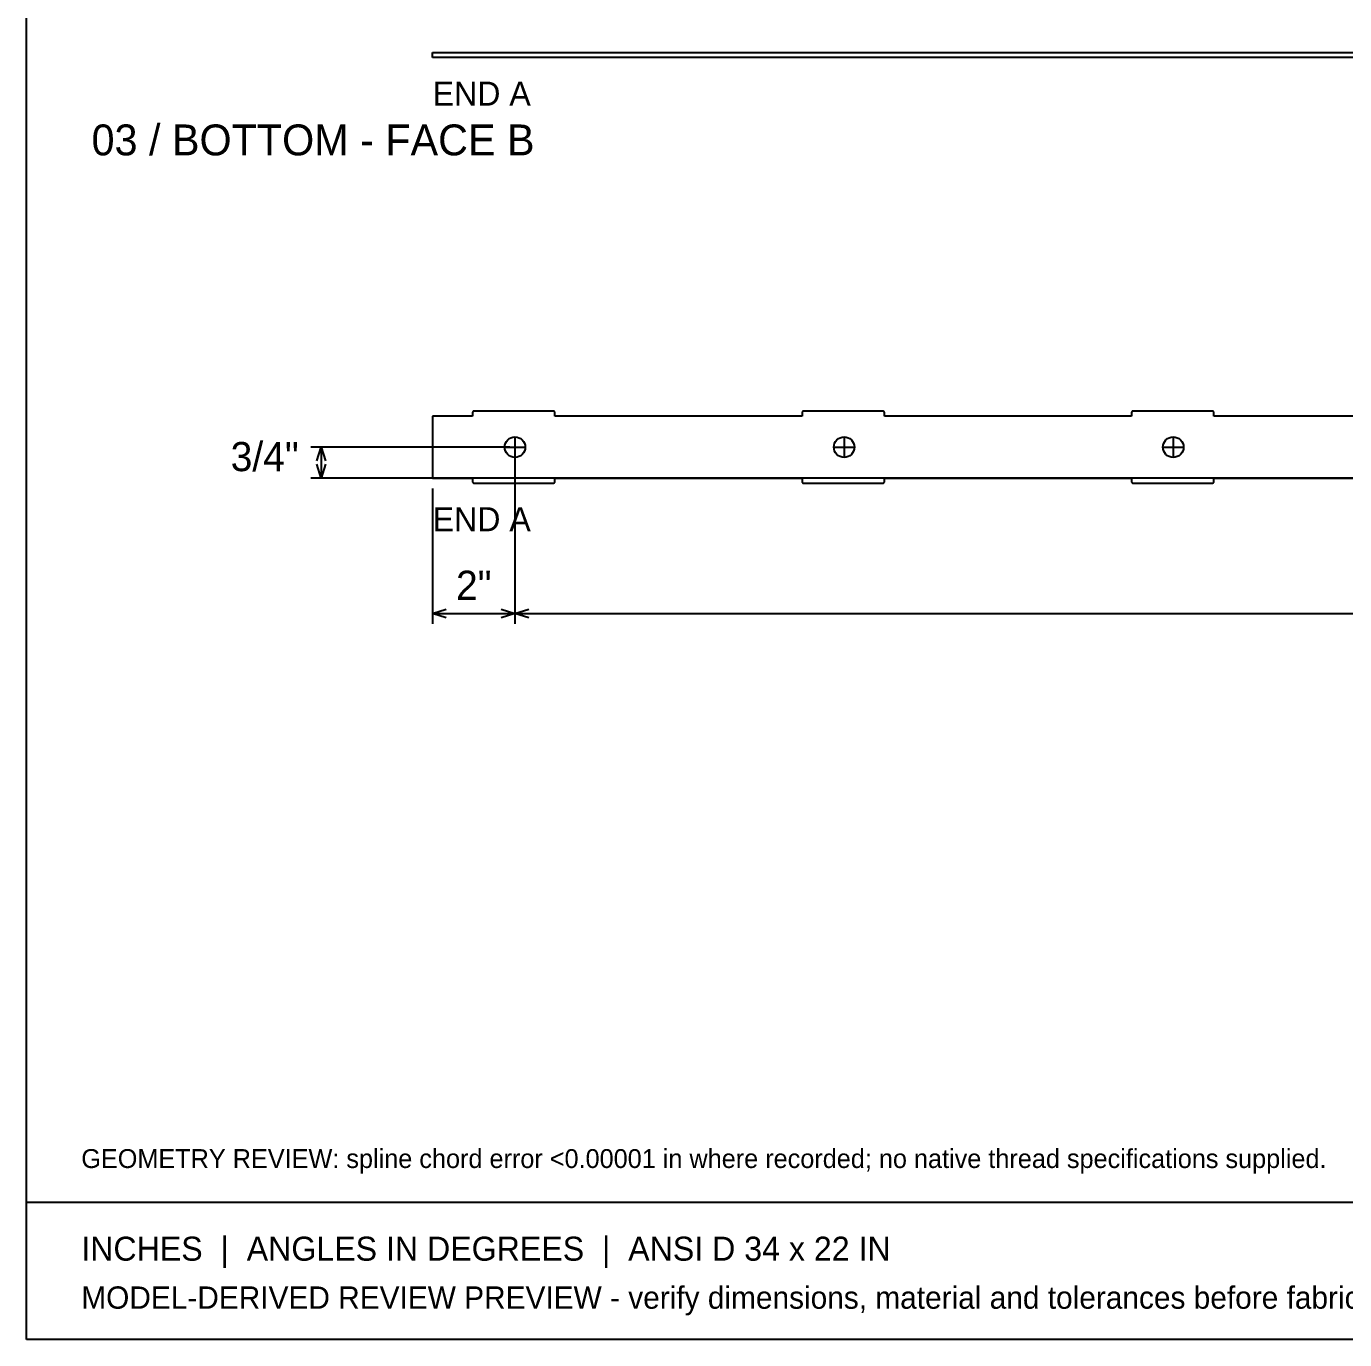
# Model space of a CAD drawing. Header units: inches. Extents: x 1.4 to 100.6, y 1.4 to 64.6.
# Drawn here: x 1.42 to 33.42, y 1.42 to 33.3 of the extents above; entities that cross this region are included whole.
import ezdxf
from ezdxf.enums import TextEntityAlignment as Align

# ---------------------------------------------------------------- set-up
doc = ezdxf.new("R2010")
doc.units = ezdxf.units.IN
doc.header["$MEASUREMENT"] = 0

msp = doc.modelspace()

# ---------------------------------------------------------------- linework, layer by layer
at = {"layer": 'ANNOTATION'}
for p, q in [((13.155, 23.083), (8.322, 23.083)), ((8.468, 22.75), (8.572, 23.083)), ((8.572, 23.083), (8.572, 22.333)), ((8.572, 23.083), (8.676, 22.75)), ((13.03, 23.083), (13.53, 23.083)), ((13.28, 23.333), (13.28, 22.833)), ((21.021, 23.083), (21.521, 23.083)), ((21.271, 23.333), (21.271, 22.833)), ((29.013, 23.083), (29.513, 23.083)), ((29.263, 23.333), (29.263, 22.833)), ((13.28, 22.958), (13.28, 18.792)), ((13.28, 22.958), (13.28, 18.792)), ((8.572, 22.333), (8.468, 22.667)), ((8.676, 22.667), (8.572, 22.333)), ((70.61, 22.333), (8.322, 22.333)), ((11.28, 22.083), (11.28, 18.792)), ((11.28, 19.042), (11.613, 19.146)), ((11.28, 19.042), (13.28, 19.042)), ((11.613, 18.938), (11.28, 19.042)), ((12.947, 19.146), (13.28, 19.042)), ((13.28, 19.042), (12.947, 18.938)), ((13.28, 19.042), (13.613, 19.146)), ((13.28, 19.042), (69.22, 19.042)), ((13.613, 18.938), (13.28, 19.042))]:
    msp.add_line(p, q, dxfattribs=at)
at = {"layer": 'OUTLINE'}
for p, q in [((1.417, 1.417), (1.417, 64.583)), ((11.28, 32.667), (71.22, 32.667)), ((11.28, 32.542), (11.28, 32.667)), ((71.22, 32.542), (11.28, 32.542)), ((11.28, 23.833), (11.28, 22.333)), ((12.25, 23.833), (11.28, 23.833)), ((12.251, 23.926), (12.25, 23.925)), ((12.25, 23.925), (12.25, 23.924)), ((12.25, 23.924), (12.25, 23.923)), ((12.25, 23.923), (12.25, 23.922)), ((12.25, 23.922), (12.25, 23.921)), ((12.25, 23.921), (12.25, 23.92)), ((12.25, 23.92), (12.25, 23.919)), ((12.25, 23.919), (12.25, 23.833)), ((12.252, 23.93), (12.251, 23.929)), ((12.251, 23.929), (12.251, 23.929)), ((12.251, 23.929), (12.251, 23.928)), ((12.251, 23.928), (12.251, 23.927)), ((12.251, 23.927), (12.251, 23.926)), ((12.253, 23.933), (12.252, 23.932)), ((12.252, 23.932), (12.252, 23.931)), ((12.252, 23.931), (12.252, 23.93)), ((12.254, 23.936), (12.253, 23.935)), ((12.253, 23.935), (12.253, 23.934)), ((12.253, 23.934), (12.253, 23.933)), ((12.255, 23.938), (12.254, 23.937)), ((12.254, 23.937), (12.254, 23.936)), ((12.256, 23.939), (12.255, 23.938)), ((12.255, 23.938), (12.255, 23.938)), ((12.257, 23.941), (12.256, 23.94)), ((12.256, 23.94), (12.256, 23.939)), ((12.258, 23.942), (12.257, 23.942)), ((12.257, 23.942), (12.257, 23.941)), ((12.259, 23.944), (12.258, 23.943)), ((12.258, 23.943), (12.258, 23.942)), ((12.26, 23.945), (12.259, 23.944)), ((12.261, 23.946), (12.26, 23.945)), ((12.26, 23.945), (12.26, 23.945)), ((12.262, 23.947), (12.261, 23.946)), ((12.263, 23.948), (12.262, 23.947)), ((12.262, 23.947), (12.262, 23.947)), ((12.264, 23.949), (12.263, 23.948)), ((12.265, 23.95), (12.264, 23.949)), ((12.264, 23.949), (12.264, 23.949)), ((12.266, 23.951), (12.265, 23.95)), ((12.267, 23.951), (12.266, 23.951)), ((12.268, 23.952), (12.267, 23.952)), ((12.267, 23.952), (12.267, 23.951)), ((12.269, 23.953), (12.268, 23.952)), ((12.27, 23.953), (12.269, 23.953)), ((12.271, 23.954), (12.27, 23.953)), ((12.272, 23.954), (12.271, 23.954)), ((12.273, 23.955), (12.272, 23.954)), ((12.274, 23.955), (12.273, 23.955)), ((12.273, 23.955), (12.273, 23.955)), ((12.275, 23.956), (12.274, 23.955)), ((12.276, 23.956), (12.275, 23.956)), ((12.277, 23.956), (12.276, 23.956)), ((12.278, 23.957), (12.277, 23.956)), ((12.279, 23.957), (12.278, 23.957)), ((12.28, 23.957), (12.279, 23.957)), ((12.281, 23.957), (12.28, 23.957)), ((12.282, 23.958), (12.281, 23.957)), ((12.283, 23.958), (12.282, 23.958)), ((12.284, 23.958), (12.283, 23.958)), ((12.285, 23.958), (12.284, 23.958)), ((12.286, 23.958), (12.285, 23.958)), ((12.287, 23.958), (12.286, 23.958)), ((12.286, 23.958), (12.286, 23.958)), ((12.288, 23.958), (12.287, 23.958)), ((12.289, 23.958), (12.288, 23.958)), ((14.211, 23.958), (12.289, 23.958)), ((14.212, 23.958), (14.211, 23.958)), ((14.213, 23.958), (14.212, 23.958)), ((14.214, 23.958), (14.213, 23.958)), ((14.215, 23.958), (14.214, 23.958)), ((14.214, 23.958), (14.214, 23.958)), ((14.216, 23.958), (14.215, 23.958)), ((14.217, 23.958), (14.216, 23.958)), ((14.218, 23.958), (14.217, 23.958)), ((14.219, 23.957), (14.218, 23.958)), ((14.22, 23.957), (14.219, 23.957)), ((14.221, 23.957), (14.22, 23.957)), ((14.222, 23.957), (14.221, 23.957)), ((14.223, 23.956), (14.222, 23.957)), ((14.224, 23.956), (14.223, 23.956)), ((14.225, 23.956), (14.224, 23.956)), ((14.226, 23.955), (14.225, 23.956)), ((14.227, 23.955), (14.226, 23.955)), ((14.228, 23.954), (14.227, 23.955)), ((14.227, 23.955), (14.227, 23.955)), ((14.229, 23.954), (14.228, 23.954)), ((14.23, 23.953), (14.229, 23.954)), ((14.231, 23.953), (14.23, 23.953)), ((14.232, 23.952), (14.231, 23.953)), ((14.233, 23.952), (14.232, 23.952)), ((14.233, 23.951), (14.233, 23.952)), ((14.234, 23.951), (14.233, 23.951)), ((14.235, 23.95), (14.234, 23.951)), ((14.236, 23.949), (14.235, 23.95)), ((14.237, 23.948), (14.236, 23.949)), ((14.236, 23.949), (14.236, 23.949)), ((14.238, 23.947), (14.237, 23.948)), ((14.239, 23.946), (14.238, 23.947)), ((14.238, 23.947), (14.238, 23.947)), ((14.24, 23.945), (14.239, 23.946)), ((14.241, 23.944), (14.24, 23.945)), ((14.24, 23.945), (14.24, 23.945)), ((14.242, 23.943), (14.241, 23.944)), ((14.242, 23.942), (14.242, 23.943)), ((14.243, 23.942), (14.242, 23.942)), ((14.243, 23.941), (14.243, 23.942)), ((14.244, 23.94), (14.243, 23.941)), ((14.244, 23.939), (14.244, 23.94)), ((14.245, 23.938), (14.244, 23.939)), ((14.246, 23.937), (14.245, 23.938)), ((14.245, 23.938), (14.245, 23.938)), ((14.246, 23.936), (14.246, 23.937)), ((14.247, 23.935), (14.246, 23.936)), ((14.247, 23.934), (14.247, 23.935)), ((14.247, 23.933), (14.247, 23.934)), ((14.248, 23.932), (14.247, 23.933)), ((14.248, 23.931), (14.248, 23.932)), ((14.248, 23.93), (14.248, 23.931)), ((14.249, 23.929), (14.248, 23.93)), ((14.249, 23.928), (14.249, 23.929)), ((14.249, 23.929), (14.249, 23.929)), ((14.249, 23.927), (14.249, 23.928)), ((14.249, 23.926), (14.249, 23.927)), ((14.25, 23.925), (14.249, 23.926)), ((14.25, 23.924), (14.25, 23.925)), ((14.25, 23.923), (14.25, 23.924)), ((14.25, 23.922), (14.25, 23.923)), ((14.25, 23.921), (14.25, 23.922)), ((14.25, 23.92), (14.25, 23.921)), ((14.25, 23.919), (14.25, 23.92)), ((14.25, 23.833), (14.25, 23.919)), ((20.25, 23.833), (14.25, 23.833)), ((20.251, 23.926), (20.25, 23.925)), ((20.25, 23.925), (20.25, 23.924)), ((20.25, 23.924), (20.25, 23.923)), ((20.25, 23.923), (20.25, 23.922)), ((20.25, 23.922), (20.25, 23.921)), ((20.25, 23.921), (20.25, 23.92)), ((20.25, 23.92), (20.25, 23.919)), ((20.25, 23.919), (20.25, 23.833)), ((20.252, 23.93), (20.251, 23.929)), ((20.251, 23.929), (20.251, 23.929)), ((20.251, 23.929), (20.251, 23.928)), ((20.251, 23.928), (20.251, 23.927)), ((20.251, 23.927), (20.251, 23.926)), ((20.253, 23.933), (20.252, 23.932)), ((20.252, 23.932), (20.252, 23.931)), ((20.252, 23.931), (20.252, 23.93)), ((20.254, 23.936), (20.253, 23.935)), ((20.253, 23.935), (20.253, 23.934)), ((20.253, 23.934), (20.253, 23.933)), ((20.255, 23.938), (20.254, 23.937)), ((20.254, 23.937), (20.254, 23.936)), ((20.256, 23.939), (20.255, 23.938)), ((20.255, 23.938), (20.255, 23.938)), ((20.257, 23.941), (20.256, 23.94)), ((20.256, 23.94), (20.256, 23.939)), ((20.258, 23.942), (20.257, 23.942)), ((20.257, 23.942), (20.257, 23.941)), ((20.259, 23.944), (20.258, 23.943)), ((20.258, 23.943), (20.258, 23.942)), ((20.26, 23.945), (20.259, 23.944)), ((20.261, 23.946), (20.26, 23.945)), ((20.26, 23.945), (20.26, 23.945)), ((20.262, 23.947), (20.261, 23.946)), ((20.263, 23.948), (20.262, 23.947)), ((20.262, 23.947), (20.262, 23.947)), ((20.264, 23.949), (20.263, 23.948)), ((20.265, 23.95), (20.264, 23.949)), ((20.264, 23.949), (20.264, 23.949)), ((20.266, 23.951), (20.265, 23.95)), ((20.267, 23.951), (20.266, 23.951)), ((20.268, 23.952), (20.267, 23.952)), ((20.267, 23.952), (20.267, 23.951)), ((20.269, 23.953), (20.268, 23.952)), ((20.27, 23.953), (20.269, 23.953)), ((20.271, 23.954), (20.27, 23.953)), ((20.272, 23.954), (20.271, 23.954)), ((20.273, 23.955), (20.272, 23.954)), ((20.274, 23.955), (20.273, 23.955)), ((20.273, 23.955), (20.273, 23.955)), ((20.275, 23.956), (20.274, 23.955)), ((20.276, 23.956), (20.275, 23.956)), ((20.277, 23.956), (20.276, 23.956)), ((20.278, 23.957), (20.277, 23.956)), ((20.279, 23.957), (20.278, 23.957)), ((20.28, 23.957), (20.279, 23.957)), ((20.281, 23.957), (20.28, 23.957)), ((20.282, 23.958), (20.281, 23.957)), ((20.283, 23.958), (20.282, 23.958)), ((20.284, 23.958), (20.283, 23.958)), ((20.285, 23.958), (20.284, 23.958)), ((20.286, 23.958), (20.285, 23.958)), ((20.287, 23.958), (20.286, 23.958)), ((20.286, 23.958), (20.286, 23.958)), ((20.288, 23.958), (20.287, 23.958)), ((20.289, 23.958), (20.288, 23.958)), ((22.211, 23.958), (20.289, 23.958)), ((22.212, 23.958), (22.211, 23.958)), ((22.213, 23.958), (22.212, 23.958)), ((22.214, 23.958), (22.213, 23.958)), ((22.215, 23.958), (22.214, 23.958)), ((22.214, 23.958), (22.214, 23.958)), ((22.216, 23.958), (22.215, 23.958)), ((22.217, 23.958), (22.216, 23.958)), ((22.218, 23.958), (22.217, 23.958)), ((22.219, 23.957), (22.218, 23.958)), ((22.22, 23.957), (22.219, 23.957)), ((22.221, 23.957), (22.22, 23.957)), ((22.222, 23.957), (22.221, 23.957)), ((22.223, 23.956), (22.222, 23.957)), ((22.224, 23.956), (22.223, 23.956)), ((22.225, 23.956), (22.224, 23.956)), ((22.226, 23.955), (22.225, 23.956)), ((22.227, 23.955), (22.226, 23.955)), ((22.228, 23.954), (22.227, 23.955)), ((22.227, 23.955), (22.227, 23.955)), ((22.229, 23.954), (22.228, 23.954)), ((22.23, 23.953), (22.229, 23.954)), ((22.231, 23.953), (22.23, 23.953)), ((22.232, 23.952), (22.231, 23.953)), ((22.233, 23.952), (22.232, 23.952)), ((22.233, 23.951), (22.233, 23.952)), ((22.234, 23.951), (22.233, 23.951)), ((22.235, 23.95), (22.234, 23.951)), ((22.236, 23.949), (22.235, 23.95)), ((22.237, 23.948), (22.236, 23.949)), ((22.236, 23.949), (22.236, 23.949)), ((22.238, 23.947), (22.237, 23.948)), ((22.239, 23.946), (22.238, 23.947)), ((22.238, 23.947), (22.238, 23.947)), ((22.24, 23.945), (22.239, 23.946)), ((22.241, 23.944), (22.24, 23.945)), ((22.24, 23.945), (22.24, 23.945)), ((22.242, 23.943), (22.241, 23.944)), ((22.242, 23.942), (22.242, 23.943)), ((22.243, 23.942), (22.242, 23.942)), ((22.243, 23.941), (22.243, 23.942)), ((22.244, 23.94), (22.243, 23.941)), ((22.244, 23.939), (22.244, 23.94)), ((22.245, 23.938), (22.244, 23.939)), ((22.246, 23.937), (22.245, 23.938)), ((22.245, 23.938), (22.245, 23.938)), ((22.246, 23.936), (22.246, 23.937)), ((22.247, 23.935), (22.246, 23.936)), ((22.247, 23.934), (22.247, 23.935)), ((22.247, 23.933), (22.247, 23.934)), ((22.248, 23.932), (22.247, 23.933)), ((22.248, 23.931), (22.248, 23.932)), ((22.248, 23.93), (22.248, 23.931)), ((22.249, 23.929), (22.248, 23.93)), ((22.249, 23.928), (22.249, 23.929)), ((22.249, 23.929), (22.249, 23.929)), ((22.249, 23.927), (22.249, 23.928)), ((22.249, 23.926), (22.249, 23.927)), ((22.25, 23.925), (22.249, 23.926)), ((22.25, 23.924), (22.25, 23.925)), ((22.25, 23.923), (22.25, 23.924)), ((22.25, 23.922), (22.25, 23.923)), ((22.25, 23.921), (22.25, 23.922)), ((22.25, 23.92), (22.25, 23.921)), ((22.25, 23.919), (22.25, 23.92)), ((22.25, 23.833), (22.25, 23.919)), ((28.25, 23.833), (22.25, 23.833)), ((28.251, 23.926), (28.25, 23.925)), ((28.25, 23.925), (28.25, 23.924)), ((28.25, 23.924), (28.25, 23.923)), ((28.25, 23.923), (28.25, 23.922)), ((28.25, 23.922), (28.25, 23.921)), ((28.25, 23.921), (28.25, 23.92)), ((28.25, 23.92), (28.25, 23.919)), ((28.25, 23.919), (28.25, 23.833)), ((28.252, 23.93), (28.251, 23.929)), ((28.251, 23.929), (28.251, 23.929)), ((28.251, 23.929), (28.251, 23.928)), ((28.251, 23.928), (28.251, 23.927)), ((28.251, 23.927), (28.251, 23.926)), ((28.253, 23.933), (28.252, 23.932)), ((28.252, 23.932), (28.252, 23.931)), ((28.252, 23.931), (28.252, 23.93)), ((28.254, 23.936), (28.253, 23.935)), ((28.253, 23.935), (28.253, 23.934)), ((28.253, 23.934), (28.253, 23.933)), ((28.255, 23.938), (28.254, 23.937)), ((28.254, 23.937), (28.254, 23.936)), ((28.256, 23.939), (28.255, 23.938)), ((28.255, 23.938), (28.255, 23.938)), ((28.257, 23.941), (28.256, 23.94)), ((28.256, 23.94), (28.256, 23.939)), ((28.258, 23.942), (28.257, 23.942)), ((28.257, 23.942), (28.257, 23.941)), ((28.259, 23.944), (28.258, 23.943)), ((28.258, 23.943), (28.258, 23.942)), ((28.26, 23.945), (28.259, 23.944)), ((28.261, 23.946), (28.26, 23.945)), ((28.26, 23.945), (28.26, 23.945)), ((28.262, 23.947), (28.261, 23.946)), ((28.263, 23.948), (28.262, 23.947)), ((28.262, 23.947), (28.262, 23.947)), ((28.264, 23.949), (28.263, 23.948)), ((28.265, 23.95), (28.264, 23.949)), ((28.264, 23.949), (28.264, 23.949)), ((28.266, 23.951), (28.265, 23.95)), ((28.267, 23.951), (28.266, 23.951)), ((28.268, 23.952), (28.267, 23.952)), ((28.267, 23.952), (28.267, 23.951)), ((28.269, 23.953), (28.268, 23.952)), ((28.27, 23.953), (28.269, 23.953)), ((28.271, 23.954), (28.27, 23.953)), ((28.272, 23.954), (28.271, 23.954)), ((28.273, 23.955), (28.272, 23.954)), ((28.274, 23.955), (28.273, 23.955)), ((28.273, 23.955), (28.273, 23.955)), ((28.275, 23.956), (28.274, 23.955)), ((28.276, 23.956), (28.275, 23.956)), ((28.277, 23.956), (28.276, 23.956)), ((28.278, 23.957), (28.277, 23.956)), ((28.279, 23.957), (28.278, 23.957)), ((28.28, 23.957), (28.279, 23.957)), ((28.281, 23.957), (28.28, 23.957)), ((28.282, 23.958), (28.281, 23.957)), ((28.283, 23.958), (28.282, 23.958)), ((28.284, 23.958), (28.283, 23.958)), ((28.285, 23.958), (28.284, 23.958)), ((28.286, 23.958), (28.285, 23.958)), ((28.287, 23.958), (28.286, 23.958)), ((28.286, 23.958), (28.286, 23.958)), ((28.288, 23.958), (28.287, 23.958)), ((28.289, 23.958), (28.288, 23.958)), ((30.211, 23.958), (28.289, 23.958)), ((30.212, 23.958), (30.211, 23.958)), ((30.213, 23.958), (30.212, 23.958)), ((30.214, 23.958), (30.213, 23.958)), ((30.215, 23.958), (30.214, 23.958)), ((30.214, 23.958), (30.214, 23.958)), ((30.216, 23.958), (30.215, 23.958)), ((30.217, 23.958), (30.216, 23.958)), ((30.218, 23.958), (30.217, 23.958)), ((30.219, 23.957), (30.218, 23.958)), ((30.22, 23.957), (30.219, 23.957)), ((30.221, 23.957), (30.22, 23.957)), ((30.222, 23.957), (30.221, 23.957)), ((30.223, 23.956), (30.222, 23.957)), ((30.224, 23.956), (30.223, 23.956)), ((30.225, 23.956), (30.224, 23.956)), ((30.226, 23.955), (30.225, 23.956)), ((30.227, 23.955), (30.226, 23.955)), ((30.228, 23.954), (30.227, 23.955)), ((30.227, 23.955), (30.227, 23.955)), ((30.229, 23.954), (30.228, 23.954)), ((30.23, 23.953), (30.229, 23.954)), ((30.231, 23.953), (30.23, 23.953)), ((30.232, 23.952), (30.231, 23.953)), ((30.233, 23.952), (30.232, 23.952)), ((30.233, 23.951), (30.233, 23.952)), ((30.234, 23.951), (30.233, 23.951)), ((30.235, 23.95), (30.234, 23.951)), ((30.236, 23.949), (30.235, 23.95)), ((30.237, 23.948), (30.236, 23.949)), ((30.236, 23.949), (30.236, 23.949)), ((30.238, 23.947), (30.237, 23.948)), ((30.239, 23.946), (30.238, 23.947)), ((30.238, 23.947), (30.238, 23.947)), ((30.24, 23.945), (30.239, 23.946)), ((30.241, 23.944), (30.24, 23.945)), ((30.24, 23.945), (30.24, 23.945)), ((30.242, 23.943), (30.241, 23.944)), ((30.242, 23.942), (30.242, 23.943)), ((30.243, 23.942), (30.242, 23.942)), ((30.243, 23.941), (30.243, 23.942)), ((30.244, 23.94), (30.243, 23.941)), ((30.244, 23.939), (30.244, 23.94)), ((30.245, 23.938), (30.244, 23.939)), ((30.246, 23.937), (30.245, 23.938)), ((30.245, 23.938), (30.245, 23.938)), ((30.246, 23.936), (30.246, 23.937)), ((30.247, 23.935), (30.246, 23.936)), ((30.247, 23.934), (30.247, 23.935)), ((30.247, 23.933), (30.247, 23.934)), ((30.248, 23.932), (30.247, 23.933)), ((30.248, 23.931), (30.248, 23.932)), ((30.248, 23.93), (30.248, 23.931)), ((30.249, 23.929), (30.248, 23.93)), ((30.249, 23.928), (30.249, 23.929)), ((30.249, 23.929), (30.249, 23.929)), ((30.249, 23.927), (30.249, 23.928)), ((30.249, 23.926), (30.249, 23.927)), ((30.25, 23.925), (30.249, 23.926)), ((30.25, 23.924), (30.25, 23.925)), ((30.25, 23.923), (30.25, 23.924)), ((30.25, 23.922), (30.25, 23.923)), ((30.25, 23.921), (30.25, 23.922)), ((30.25, 23.92), (30.25, 23.921)), ((30.25, 23.919), (30.25, 23.92)), ((30.25, 23.833), (30.25, 23.919)), ((36.25, 23.833), (30.25, 23.833)), ((11.28, 22.333), (12.25, 22.333)), ((12.25, 22.333), (12.25, 22.248)), ((12.25, 22.248), (12.25, 22.247)), ((12.25, 22.247), (12.25, 22.246)), ((12.25, 22.246), (12.25, 22.245)), ((12.25, 22.245), (12.25, 22.244)), ((12.25, 22.244), (12.25, 22.243)), ((12.25, 22.243), (12.25, 22.242)), ((12.25, 22.242), (12.251, 22.241)), ((12.251, 22.241), (12.251, 22.24)), ((12.251, 22.24), (12.251, 22.239)), ((12.251, 22.239), (12.251, 22.238)), ((12.251, 22.238), (12.251, 22.237)), ((12.251, 22.237), (12.252, 22.236)), ((12.252, 22.236), (12.252, 22.235)), ((12.252, 22.235), (12.252, 22.234)), ((12.252, 22.234), (12.253, 22.234)), ((12.253, 22.234), (12.253, 22.233)), ((12.253, 22.233), (12.253, 22.232)), ((12.253, 22.232), (12.254, 22.231)), ((12.254, 22.231), (12.254, 22.23)), ((12.254, 22.23), (12.255, 22.229)), ((12.255, 22.229), (12.255, 22.228)), ((12.255, 22.228), (12.256, 22.227)), ((12.256, 22.227), (12.256, 22.227)), ((12.256, 22.227), (12.257, 22.226)), ((12.257, 22.226), (12.257, 22.225)), ((12.257, 22.225), (12.258, 22.224)), ((12.258, 22.224), (12.258, 22.223)), ((12.258, 22.223), (12.259, 22.223)), ((12.259, 22.223), (12.26, 22.222)), ((12.26, 22.222), (12.26, 22.221)), ((12.26, 22.221), (12.261, 22.221)), ((12.261, 22.221), (12.262, 22.22)), ((12.262, 22.22), (12.262, 22.219)), ((12.262, 22.219), (12.263, 22.219)), ((12.263, 22.219), (12.264, 22.218)), ((12.264, 22.218), (12.264, 22.217)), ((12.264, 22.217), (12.265, 22.217)), ((12.265, 22.217), (12.266, 22.216)), ((12.266, 22.216), (12.267, 22.216)), ((12.267, 22.216), (12.267, 22.215)), ((12.267, 22.215), (12.268, 22.214)), ((12.268, 22.214), (12.269, 22.214)), ((12.269, 22.214), (12.27, 22.213)), ((12.27, 22.213), (12.271, 22.213)), ((12.271, 22.213), (12.272, 22.213)), ((12.272, 22.213), (12.273, 22.212)), ((12.273, 22.212), (12.273, 22.212)), ((12.273, 22.212), (12.274, 22.211)), ((12.274, 22.211), (12.275, 22.211)), ((12.275, 22.211), (12.276, 22.211)), ((12.276, 22.211), (12.277, 22.21)), ((12.277, 22.21), (12.278, 22.21)), ((12.278, 22.21), (12.279, 22.21)), ((12.279, 22.21), (12.28, 22.21)), ((12.28, 22.21), (12.281, 22.209)), ((12.281, 22.209), (12.282, 22.209)), ((12.282, 22.209), (12.283, 22.209)), ((12.283, 22.209), (12.284, 22.209)), ((12.284, 22.209), (12.285, 22.209)), ((12.285, 22.209), (12.286, 22.209)), ((12.286, 22.209), (12.286, 22.208)), ((12.286, 22.208), (12.287, 22.208)), ((12.287, 22.208), (12.288, 22.208)), ((12.288, 22.208), (12.289, 22.208)), ((12.289, 22.208), (14.211, 22.208)), ((14.211, 22.208), (14.212, 22.208)), ((14.212, 22.208), (14.213, 22.208)), ((14.213, 22.208), (14.214, 22.208)), ((14.214, 22.208), (14.214, 22.209)), ((14.214, 22.209), (14.215, 22.209)), ((14.215, 22.209), (14.216, 22.209)), ((14.216, 22.209), (14.217, 22.209)), ((14.217, 22.209), (14.218, 22.209)), ((14.218, 22.209), (14.219, 22.209)), ((14.219, 22.209), (14.22, 22.21)), ((14.22, 22.21), (14.221, 22.21)), ((14.221, 22.21), (14.222, 22.21)), ((14.222, 22.21), (14.223, 22.21)), ((14.223, 22.21), (14.224, 22.211)), ((14.224, 22.211), (14.225, 22.211)), ((14.225, 22.211), (14.226, 22.211)), ((14.226, 22.211), (14.227, 22.212)), ((14.227, 22.212), (14.228, 22.213)), ((14.227, 22.212), (14.227, 22.212)), ((14.228, 22.213), (14.229, 22.213)), ((14.229, 22.213), (14.23, 22.213)), ((14.23, 22.213), (14.231, 22.214)), ((14.231, 22.214), (14.232, 22.214)), ((14.232, 22.214), (14.233, 22.215)), ((14.233, 22.215), (14.233, 22.216)), ((14.233, 22.216), (14.234, 22.216)), ((14.234, 22.216), (14.235, 22.217)), ((14.235, 22.217), (14.236, 22.217)), ((14.236, 22.218), (14.237, 22.219)), ((14.236, 22.217), (14.236, 22.218)), ((14.237, 22.219), (14.238, 22.219)), ((14.238, 22.22), (14.239, 22.221)), ((14.238, 22.219), (14.238, 22.22)), ((14.239, 22.221), (14.24, 22.221)), ((14.24, 22.222), (14.241, 22.223)), ((14.24, 22.221), (14.24, 22.222)), ((14.241, 22.223), (14.242, 22.223)), ((14.242, 22.224), (14.243, 22.225)), ((14.242, 22.223), (14.242, 22.224)), ((14.243, 22.226), (14.244, 22.227)), ((14.243, 22.225), (14.243, 22.226)), ((14.244, 22.227), (14.245, 22.228)), ((14.244, 22.227), (14.244, 22.227)), ((14.245, 22.229), (14.246, 22.23)), ((14.245, 22.228), (14.245, 22.229)), ((14.246, 22.231), (14.247, 22.232)), ((14.246, 22.23), (14.246, 22.231)), ((14.247, 22.233), (14.247, 22.234)), ((14.247, 22.234), (14.248, 22.234)), ((14.247, 22.232), (14.247, 22.233)), ((14.248, 22.236), (14.249, 22.237)), ((14.248, 22.235), (14.248, 22.236)), ((14.248, 22.234), (14.248, 22.235)), ((14.249, 22.241), (14.25, 22.242)), ((14.249, 22.24), (14.249, 22.241)), ((14.249, 22.239), (14.249, 22.24)), ((14.249, 22.238), (14.249, 22.239)), ((14.249, 22.237), (14.249, 22.238)), ((14.25, 22.248), (14.25, 22.333)), ((14.25, 22.333), (20.25, 22.333)), ((14.25, 22.247), (14.25, 22.248)), ((14.25, 22.246), (14.25, 22.247)), ((14.25, 22.245), (14.25, 22.246)), ((14.25, 22.244), (14.25, 22.245)), ((14.25, 22.243), (14.25, 22.244)), ((14.25, 22.242), (14.25, 22.243)), ((20.25, 22.333), (20.25, 22.248)), ((20.25, 22.248), (20.25, 22.247)), ((20.25, 22.247), (20.25, 22.246)), ((20.25, 22.246), (20.25, 22.245)), ((20.25, 22.245), (20.25, 22.244)), ((20.25, 22.244), (20.25, 22.243)), ((20.25, 22.243), (20.25, 22.242)), ((20.25, 22.242), (20.251, 22.241)), ((20.251, 22.241), (20.251, 22.24)), ((20.251, 22.24), (20.251, 22.239)), ((20.251, 22.239), (20.251, 22.238)), ((20.251, 22.238), (20.251, 22.237)), ((20.251, 22.237), (20.252, 22.236)), ((20.252, 22.236), (20.252, 22.235)), ((20.252, 22.235), (20.252, 22.234)), ((20.252, 22.234), (20.253, 22.234)), ((20.253, 22.234), (20.253, 22.233)), ((20.253, 22.233), (20.253, 22.232)), ((20.253, 22.232), (20.254, 22.231)), ((20.254, 22.231), (20.254, 22.23)), ((20.254, 22.23), (20.255, 22.229)), ((20.255, 22.229), (20.255, 22.228)), ((20.255, 22.228), (20.256, 22.227)), ((20.256, 22.227), (20.256, 22.227)), ((20.256, 22.227), (20.257, 22.226)), ((20.257, 22.226), (20.257, 22.225)), ((20.257, 22.225), (20.258, 22.224)), ((20.258, 22.224), (20.258, 22.223)), ((20.258, 22.223), (20.259, 22.223)), ((20.259, 22.223), (20.26, 22.222)), ((20.26, 22.222), (20.26, 22.221)), ((20.26, 22.221), (20.261, 22.221)), ((20.261, 22.221), (20.262, 22.22)), ((20.262, 22.22), (20.262, 22.219)), ((20.262, 22.219), (20.263, 22.219)), ((20.263, 22.219), (20.264, 22.218)), ((20.264, 22.218), (20.264, 22.217)), ((20.264, 22.217), (20.265, 22.217)), ((20.265, 22.217), (20.266, 22.216)), ((20.266, 22.216), (20.267, 22.216)), ((20.267, 22.216), (20.267, 22.215)), ((20.267, 22.215), (20.268, 22.214)), ((20.268, 22.214), (20.269, 22.214)), ((20.269, 22.214), (20.27, 22.213)), ((20.27, 22.213), (20.271, 22.213)), ((20.271, 22.213), (20.272, 22.213)), ((20.272, 22.213), (20.273, 22.212)), ((20.273, 22.212), (20.273, 22.212)), ((20.273, 22.212), (20.274, 22.211)), ((20.274, 22.211), (20.275, 22.211)), ((20.275, 22.211), (20.276, 22.211)), ((20.276, 22.211), (20.277, 22.21)), ((20.277, 22.21), (20.278, 22.21)), ((20.278, 22.21), (20.279, 22.21)), ((20.279, 22.21), (20.28, 22.21)), ((20.28, 22.21), (20.281, 22.209)), ((20.281, 22.209), (20.282, 22.209)), ((20.282, 22.209), (20.283, 22.209)), ((20.283, 22.209), (20.284, 22.209)), ((20.284, 22.209), (20.285, 22.209)), ((20.285, 22.209), (20.286, 22.209)), ((20.286, 22.209), (20.286, 22.208)), ((20.286, 22.208), (20.287, 22.208)), ((20.287, 22.208), (20.288, 22.208)), ((20.288, 22.208), (20.289, 22.208)), ((20.289, 22.208), (22.211, 22.208)), ((22.211, 22.208), (22.212, 22.208)), ((22.212, 22.208), (22.213, 22.208)), ((22.213, 22.208), (22.214, 22.208)), ((22.214, 22.208), (22.214, 22.209)), ((22.214, 22.209), (22.215, 22.209)), ((22.215, 22.209), (22.216, 22.209)), ((22.216, 22.209), (22.217, 22.209)), ((22.217, 22.209), (22.218, 22.209)), ((22.218, 22.209), (22.219, 22.209)), ((22.219, 22.209), (22.22, 22.21)), ((22.22, 22.21), (22.221, 22.21)), ((22.221, 22.21), (22.222, 22.21)), ((22.222, 22.21), (22.223, 22.21)), ((22.223, 22.21), (22.224, 22.211)), ((22.224, 22.211), (22.225, 22.211)), ((22.225, 22.211), (22.226, 22.211)), ((22.226, 22.211), (22.227, 22.212)), ((22.227, 22.212), (22.228, 22.213)), ((22.227, 22.212), (22.227, 22.212)), ((22.228, 22.213), (22.229, 22.213)), ((22.229, 22.213), (22.23, 22.213)), ((22.23, 22.213), (22.231, 22.214)), ((22.231, 22.214), (22.232, 22.214)), ((22.232, 22.214), (22.233, 22.215)), ((22.233, 22.215), (22.233, 22.216)), ((22.233, 22.216), (22.234, 22.216)), ((22.234, 22.216), (22.235, 22.217)), ((22.235, 22.217), (22.236, 22.217)), ((22.236, 22.218), (22.237, 22.219)), ((22.236, 22.217), (22.236, 22.218)), ((22.237, 22.219), (22.238, 22.219)), ((22.238, 22.22), (22.239, 22.221)), ((22.238, 22.219), (22.238, 22.22)), ((22.239, 22.221), (22.24, 22.221)), ((22.24, 22.222), (22.241, 22.223)), ((22.24, 22.221), (22.24, 22.222)), ((22.241, 22.223), (22.242, 22.223)), ((22.242, 22.224), (22.243, 22.225)), ((22.242, 22.223), (22.242, 22.224)), ((22.243, 22.226), (22.244, 22.227)), ((22.243, 22.225), (22.243, 22.226)), ((22.244, 22.227), (22.245, 22.228)), ((22.244, 22.227), (22.244, 22.227)), ((22.245, 22.229), (22.246, 22.23)), ((22.245, 22.228), (22.245, 22.229)), ((22.246, 22.231), (22.247, 22.232)), ((22.246, 22.23), (22.246, 22.231)), ((22.247, 22.233), (22.247, 22.234)), ((22.247, 22.234), (22.248, 22.234)), ((22.247, 22.232), (22.247, 22.233)), ((22.248, 22.236), (22.249, 22.237)), ((22.248, 22.235), (22.248, 22.236)), ((22.248, 22.234), (22.248, 22.235)), ((22.249, 22.241), (22.25, 22.242)), ((22.249, 22.24), (22.249, 22.241)), ((22.249, 22.239), (22.249, 22.24)), ((22.249, 22.238), (22.249, 22.239)), ((22.249, 22.237), (22.249, 22.238)), ((22.25, 22.248), (22.25, 22.333)), ((22.25, 22.333), (28.25, 22.333)), ((22.25, 22.247), (22.25, 22.248)), ((22.25, 22.246), (22.25, 22.247)), ((22.25, 22.245), (22.25, 22.246)), ((22.25, 22.244), (22.25, 22.245)), ((22.25, 22.243), (22.25, 22.244)), ((22.25, 22.242), (22.25, 22.243)), ((28.25, 22.333), (28.25, 22.248)), ((28.25, 22.248), (28.25, 22.247)), ((28.25, 22.247), (28.25, 22.246)), ((28.25, 22.246), (28.25, 22.245)), ((28.25, 22.245), (28.25, 22.244)), ((28.25, 22.244), (28.25, 22.243)), ((28.25, 22.243), (28.25, 22.242)), ((28.25, 22.242), (28.251, 22.241)), ((28.251, 22.241), (28.251, 22.24)), ((28.251, 22.24), (28.251, 22.239)), ((28.251, 22.239), (28.251, 22.238)), ((28.251, 22.238), (28.251, 22.237)), ((28.251, 22.237), (28.252, 22.236)), ((28.252, 22.236), (28.252, 22.235)), ((28.252, 22.235), (28.252, 22.234)), ((28.252, 22.234), (28.253, 22.234)), ((28.253, 22.234), (28.253, 22.233)), ((28.253, 22.233), (28.253, 22.232)), ((28.253, 22.232), (28.254, 22.231)), ((28.254, 22.231), (28.254, 22.23)), ((28.254, 22.23), (28.255, 22.229)), ((28.255, 22.229), (28.255, 22.228)), ((28.255, 22.228), (28.256, 22.227)), ((28.256, 22.227), (28.256, 22.227)), ((28.256, 22.227), (28.257, 22.226)), ((28.257, 22.226), (28.257, 22.225)), ((28.257, 22.225), (28.258, 22.224)), ((28.258, 22.224), (28.258, 22.223)), ((28.258, 22.223), (28.259, 22.223)), ((28.259, 22.223), (28.26, 22.222)), ((28.26, 22.222), (28.26, 22.221)), ((28.26, 22.221), (28.261, 22.221)), ((28.261, 22.221), (28.262, 22.22)), ((28.262, 22.22), (28.262, 22.219)), ((28.262, 22.219), (28.263, 22.219)), ((28.263, 22.219), (28.264, 22.218)), ((28.264, 22.218), (28.264, 22.217)), ((28.264, 22.217), (28.265, 22.217)), ((28.265, 22.217), (28.266, 22.216)), ((28.266, 22.216), (28.267, 22.216)), ((28.267, 22.216), (28.267, 22.215)), ((28.267, 22.215), (28.268, 22.214)), ((28.268, 22.214), (28.269, 22.214)), ((28.269, 22.214), (28.27, 22.213)), ((28.27, 22.213), (28.271, 22.213)), ((28.271, 22.213), (28.272, 22.213)), ((28.272, 22.213), (28.273, 22.212)), ((28.273, 22.212), (28.273, 22.212)), ((28.273, 22.212), (28.274, 22.211)), ((28.274, 22.211), (28.275, 22.211)), ((28.275, 22.211), (28.276, 22.211)), ((28.276, 22.211), (28.277, 22.21)), ((28.277, 22.21), (28.278, 22.21)), ((28.278, 22.21), (28.279, 22.21)), ((28.279, 22.21), (28.28, 22.21)), ((28.28, 22.21), (28.281, 22.209)), ((28.281, 22.209), (28.282, 22.209)), ((28.282, 22.209), (28.283, 22.209)), ((28.283, 22.209), (28.284, 22.209)), ((28.284, 22.209), (28.285, 22.209)), ((28.285, 22.209), (28.286, 22.209)), ((28.286, 22.209), (28.286, 22.208)), ((28.286, 22.208), (28.287, 22.208)), ((28.287, 22.208), (28.288, 22.208)), ((28.288, 22.208), (28.289, 22.208)), ((28.289, 22.208), (30.211, 22.208)), ((30.211, 22.208), (30.212, 22.208)), ((30.212, 22.208), (30.213, 22.208)), ((30.213, 22.208), (30.214, 22.208)), ((30.214, 22.208), (30.214, 22.209)), ((30.214, 22.209), (30.215, 22.209)), ((30.215, 22.209), (30.216, 22.209)), ((30.216, 22.209), (30.217, 22.209)), ((30.217, 22.209), (30.218, 22.209)), ((30.218, 22.209), (30.219, 22.209)), ((30.219, 22.209), (30.22, 22.21)), ((30.22, 22.21), (30.221, 22.21)), ((30.221, 22.21), (30.222, 22.21)), ((30.222, 22.21), (30.223, 22.21)), ((30.223, 22.21), (30.224, 22.211)), ((30.224, 22.211), (30.225, 22.211)), ((30.225, 22.211), (30.226, 22.211)), ((30.226, 22.211), (30.227, 22.212)), ((30.227, 22.212), (30.228, 22.213)), ((30.227, 22.212), (30.227, 22.212)), ((30.228, 22.213), (30.229, 22.213)), ((30.229, 22.213), (30.23, 22.213)), ((30.23, 22.213), (30.231, 22.214)), ((30.231, 22.214), (30.232, 22.214)), ((30.232, 22.214), (30.233, 22.215)), ((30.233, 22.215), (30.233, 22.216)), ((30.233, 22.216), (30.234, 22.216)), ((30.234, 22.216), (30.235, 22.217)), ((30.235, 22.217), (30.236, 22.217)), ((30.236, 22.218), (30.237, 22.219)), ((30.236, 22.217), (30.236, 22.218)), ((30.237, 22.219), (30.238, 22.219)), ((30.238, 22.22), (30.239, 22.221)), ((30.238, 22.219), (30.238, 22.22)), ((30.239, 22.221), (30.24, 22.221)), ((30.24, 22.222), (30.241, 22.223)), ((30.24, 22.221), (30.24, 22.222)), ((30.241, 22.223), (30.242, 22.223)), ((30.242, 22.224), (30.243, 22.225)), ((30.242, 22.223), (30.242, 22.224)), ((30.243, 22.226), (30.244, 22.227)), ((30.243, 22.225), (30.243, 22.226)), ((30.244, 22.227), (30.245, 22.228)), ((30.244, 22.227), (30.244, 22.227)), ((30.245, 22.229), (30.246, 22.23)), ((30.245, 22.228), (30.245, 22.229)), ((30.246, 22.231), (30.247, 22.232)), ((30.246, 22.23), (30.246, 22.231)), ((30.247, 22.233), (30.247, 22.234)), ((30.247, 22.234), (30.248, 22.234)), ((30.247, 22.232), (30.247, 22.233)), ((30.248, 22.236), (30.249, 22.237)), ((30.248, 22.235), (30.248, 22.236)), ((30.248, 22.234), (30.248, 22.235)), ((30.249, 22.241), (30.25, 22.242)), ((30.249, 22.24), (30.249, 22.241)), ((30.249, 22.239), (30.249, 22.24)), ((30.249, 22.238), (30.249, 22.239)), ((30.249, 22.237), (30.249, 22.238)), ((30.25, 22.248), (30.25, 22.333)), ((30.25, 22.333), (36.25, 22.333)), ((30.25, 22.247), (30.25, 22.248)), ((30.25, 22.246), (30.25, 22.247)), ((30.25, 22.245), (30.25, 22.246)), ((30.25, 22.244), (30.25, 22.245)), ((30.25, 22.243), (30.25, 22.244)), ((30.25, 22.242), (30.25, 22.243)), ((1.417, 4.75), (100.583, 4.75)), ((100.583, 1.417), (1.417, 1.417))]:
    msp.add_line(p, q, dxfattribs=at)
for centre in [(13.28, 23.083), (21.271, 23.083), (29.263, 23.083)]:
    msp.add_circle(centre, 0.25, dxfattribs=at)

# ---------------------------------------------------------------- texts
at = {"layer": 'ANNOTATION'}
for s, height, p in [('END A', 0.5833, (11.28, 31.375)), ('03 / BOTTOM - FACE B', 0.75, (3, 30.167)), ('END A', 0.5833, (11.28, 21.042)), ('GEOMETRY REVIEW: spline chord error <0.00001 in where recorded; no native thread specifications supplied.', 0.458333, (2.75, 5.583)), ('INCHES  |  ANGLES IN DEGREES  |  ANSI D 34 x 22 IN', 0.58333, (2.75, 3.333)), ('MODEL-DERIVED REVIEW PREVIEW - verify dimensions, material and tolerances before fabrication.', 0.54167, (2.75, 2.167))]:
    msp.add_text(s, height=height, dxfattribs=at).set_placement(p)
msp.add_text('3/4"', height=0.7083, dxfattribs=at).set_placement((8.03, 22.5), align=Align.RIGHT)
msp.add_text('2"', height=0.7083, dxfattribs=at).set_placement((12.28, 19.375), align=Align.CENTER)

doc.saveas('drawing.dxf')
